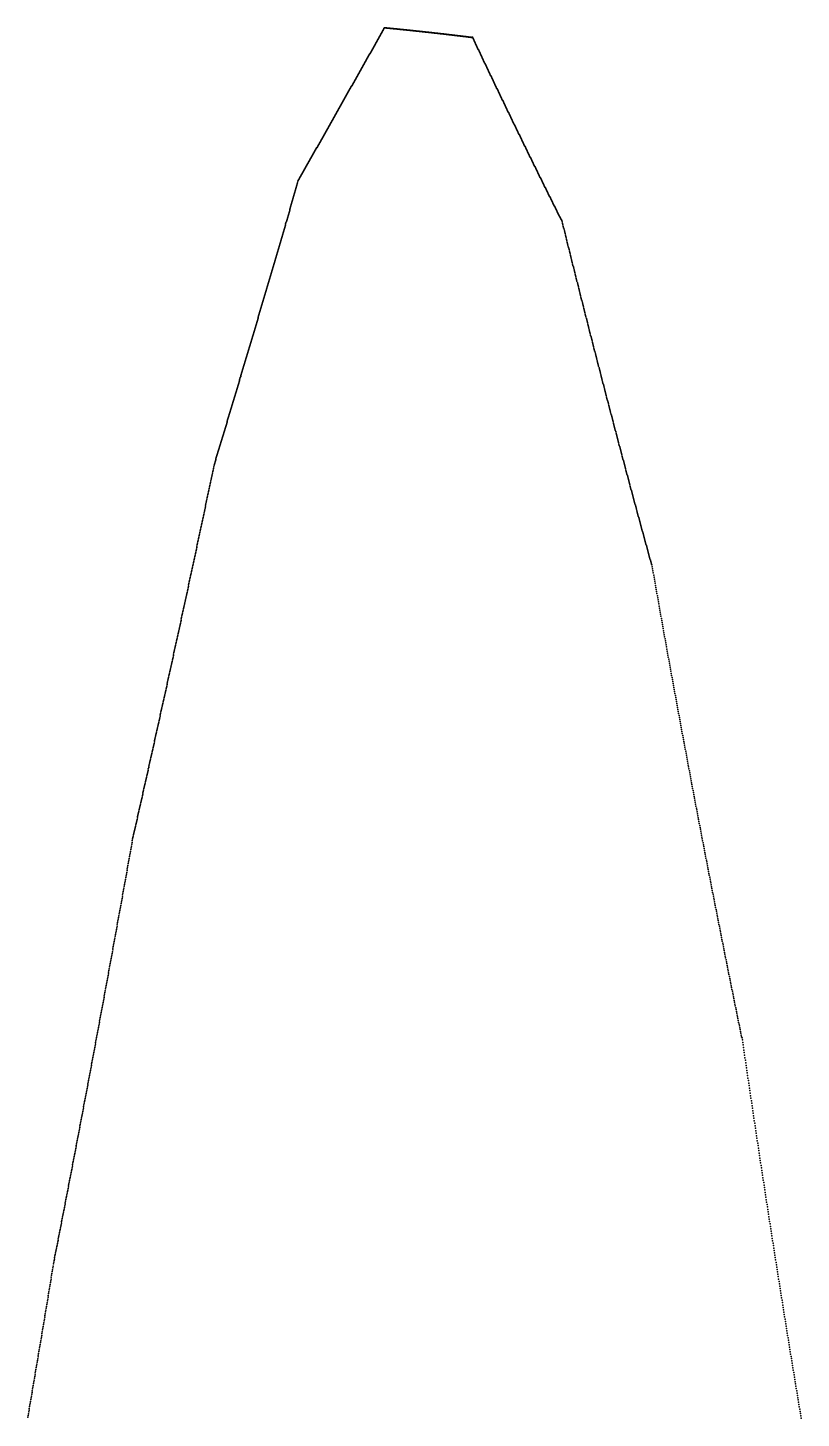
# Model space of a CAD drawing. Header units: metres. Extents: x 0 to 360, y 46 to 216.
# Drawn here: x 317.42 to 340.57, y 174.39 to 216.03 of the extents above; entities that cross this region are included whole.
import ezdxf

# ---------------------------------------------------------------- set-up
doc = ezdxf.new("R2010")
doc.units = ezdxf.units.M

msp = doc.modelspace()

# ---------------------------------------------------------------- linework, layer by layer
for p in [(327.901, 215.671), (327.911, 215.689), (327.922, 215.707), (327.932, 215.725), (327.942, 215.744), (327.952, 215.762), (327.963, 215.78), (327.973, 215.798), (327.983, 215.816), (327.993, 215.834), (328.004, 215.852), (328.014, 215.87), (328.024, 215.888), (328.034, 215.906), (328.044, 215.924), (328.055, 215.942), (328.065, 215.96), (328.075, 215.979), (328.085, 216.004), (328.096, 216.026), (328.106, 216.025), (328.116, 216.024), (328.126, 216.023), (328.137, 216.023), (328.147, 216.022), (328.157, 216.021), (328.167, 216.02), (328.178, 216.019), (328.188, 216.018), (328.198, 216.017), (328.208, 216.016), (328.219, 216.015), (328.229, 216.014), (328.239, 216.013), (328.249, 216.012), (328.26, 216.011), (328.27, 216.01), (328.28, 216.009), (328.29, 216.008), (328.301, 216.007), (328.311, 216.006), (328.321, 216.005), (328.331, 216.004), (328.342, 216.003), (328.352, 216.002), (328.362, 216.001), (328.372, 216), (328.383, 215.999), (328.393, 215.998), (328.403, 215.997), (328.414, 215.996), (328.424, 215.995), (328.434, 215.994), (328.444, 215.993), (328.455, 215.992), (328.465, 215.991), (328.475, 215.99), (328.486, 215.989), (328.496, 215.988), (328.506, 215.987), (328.516, 215.986), (328.527, 215.985), (328.537, 215.983), (328.547, 215.982), (328.558, 215.981), (328.568, 215.98), (328.578, 215.979), (328.588, 215.978), (328.599, 215.977), (328.609, 215.976), (328.619, 215.975), (328.63, 215.974), (328.64, 215.973), (328.65, 215.972), (328.66, 215.971), (328.671, 215.97), (328.681, 215.969), (328.691, 215.968), (328.702, 215.967), (328.712, 215.966), (328.722, 215.965), (328.733, 215.964), (328.743, 215.963), (328.753, 215.962), (328.763, 215.961), (328.774, 215.96), (328.784, 215.958), (328.794, 215.957), (328.805, 215.956), (328.815, 215.955), (328.825, 215.954), (328.836, 215.953), (328.846, 215.952), (328.856, 215.951), (328.867, 215.95), (328.877, 215.949), (328.887, 215.948), (328.898, 215.947), (328.908, 215.946), (328.918, 215.945), (328.929, 215.943), (328.939, 215.942), (328.949, 215.941), (328.96, 215.94), (328.97, 215.939), (328.98, 215.938), (328.991, 215.937), (329.001, 215.936), (329.011, 215.935), (329.022, 215.934), (329.032, 215.933), (329.042, 215.931), (329.053, 215.93), (329.063, 215.929), (329.073, 215.928), (329.084, 215.927), (329.094, 215.926), (329.104, 215.925), (329.115, 215.924), (329.125, 215.923), (329.135, 215.922), (329.146, 215.92), (329.156, 215.919), (329.166, 215.918), (329.177, 215.917), (329.187, 215.916), (329.197, 215.915), (329.208, 215.914), (329.218, 215.913), (329.228, 215.912), (329.239, 215.91), (329.249, 215.909), (329.26, 215.908), (329.27, 215.907), (329.28, 215.906), (329.291, 215.905), (329.301, 215.904), (329.311, 215.903), (329.322, 215.901), (329.332, 215.9), (329.342, 215.899), (329.353, 215.898), (329.363, 215.897), (329.374, 215.896), (329.384, 215.895), (329.394, 215.893), (329.405, 215.892), (329.415, 215.891), (329.425, 215.89), (329.436, 215.889), (329.446, 215.888), (329.457, 215.887), (329.467, 215.885), (329.477, 215.884), (329.488, 215.883), (329.498, 215.882), (329.509, 215.881), (329.519, 215.88), (329.529, 215.879), (329.54, 215.877), (329.55, 215.876), (329.56, 215.875), (329.571, 215.874), (329.581, 215.873), (329.592, 215.872), (329.602, 215.87), (329.612, 215.869), (329.623, 215.868), (329.633, 215.867), (329.644, 215.866), (329.654, 215.864), (329.664, 215.863), (329.675, 215.862), (329.685, 215.861), (329.696, 215.86), (329.706, 215.859), (329.716, 215.857), (329.727, 215.856), (329.737, 215.855), (329.748, 215.854), (329.758, 215.853), (329.768, 215.851), (329.779, 215.85), (329.789, 215.849), (329.8, 215.848), (329.81, 215.847), (329.821, 215.845), (329.831, 215.844), (329.841, 215.843), (329.852, 215.842), (329.862, 215.841), (329.873, 215.839), (329.883, 215.838), (329.893, 215.837), (329.904, 215.836), (329.914, 215.835), (329.925, 215.833), (329.935, 215.832), (329.946, 215.831), (329.956, 215.83), (329.966, 215.829), (329.977, 215.827), (329.987, 215.826), (329.998, 215.825), (330.008, 215.824), (330.019, 215.822), (330.029, 215.821), (330.04, 215.82), (330.05, 215.819), (330.06, 215.818), (330.071, 215.816), (330.081, 215.815), (330.092, 215.814), (330.102, 215.813), (330.113, 215.811), (330.123, 215.81), (330.133, 215.809), (330.144, 215.808), (330.154, 215.806), (330.165, 215.805), (330.175, 215.804), (330.186, 215.803), (330.196, 215.801), (330.207, 215.8), (330.217, 215.799), (330.228, 215.798), (330.238, 215.796), (330.248, 215.795), (330.259, 215.794), (330.269, 215.793), (330.28, 215.791), (330.29, 215.79), (330.301, 215.789), (330.311, 215.788), (330.322, 215.786), (330.332, 215.785), (330.343, 215.784), (330.353, 215.783), (330.364, 215.781), (330.374, 215.78), (330.385, 215.779), (330.395, 215.778), (330.405, 215.776), (330.416, 215.775), (330.426, 215.774), (330.437, 215.772), (330.447, 215.771), (330.458, 215.77), (330.468, 215.769), (330.479, 215.767), (330.489, 215.766), (330.5, 215.765), (330.51, 215.763), (330.521, 215.762), (330.531, 215.761), (330.542, 215.76), (330.552, 215.758), (330.563, 215.757), (330.573, 215.756), (330.584, 215.754), (330.594, 215.753), (330.605, 215.752), (330.615, 215.75), (330.626, 215.749), (330.636, 215.748), (330.647, 215.747), (330.657, 215.745), (330.668, 215.744), (330.678, 215.743), (330.689, 215.741), (330.699, 215.74), (330.71, 215.739), (330.72, 215.744), (330.731, 215.75), (330.741, 215.729), (330.752, 215.707), (330.762, 215.685), (327.667, 215.256), (327.677, 215.274), (327.687, 215.292), (327.697, 215.31), (327.707, 215.328), (327.717, 215.346), (327.728, 215.364), (327.738, 215.382), (327.748, 215.401), (327.758, 215.419), (327.769, 215.437), (327.779, 215.455), (327.789, 215.473), (327.799, 215.491), (327.809, 215.509), (327.82, 215.527), (327.83, 215.545), (327.84, 215.563), (327.85, 215.581), (327.86, 215.599), (327.871, 215.617), (327.881, 215.635), (327.891, 215.653), (330.773, 215.663), (330.783, 215.64), (330.794, 215.618), (330.804, 215.596), (330.815, 215.574), (330.825, 215.551), (330.836, 215.529), (330.846, 215.507), (330.857, 215.485), (330.867, 215.463), (330.878, 215.44), (330.888, 215.418), (330.899, 215.396), (330.909, 215.374), (330.92, 215.352), (330.93, 215.329), (330.941, 215.307), (330.952, 215.285), (330.962, 215.263), (327.432, 214.842), (327.443, 214.86), (327.453, 214.878), (327.463, 214.896), (327.473, 214.914), (327.483, 214.932), (327.493, 214.95), (327.504, 214.968), (327.514, 214.986), (327.524, 215.004), (327.534, 215.022), (327.544, 215.04), (327.554, 215.058), (327.565, 215.076), (327.575, 215.094), (327.585, 215.112), (327.595, 215.13), (327.605, 215.148), (327.616, 215.166), (327.626, 215.184), (327.636, 215.202), (327.646, 215.22), (327.656, 215.238), (330.973, 215.241), (330.983, 215.218), (330.994, 215.196), (331.004, 215.174), (331.015, 215.152), (331.025, 215.13), (331.036, 215.107), (331.046, 215.085), (331.057, 215.063), (331.067, 215.041), (331.078, 215.019), (331.088, 214.997), (331.099, 214.975), (331.11, 214.952), (331.12, 214.93), (331.131, 214.908), (331.141, 214.886), (331.152, 214.864), (331.162, 214.842), (327.199, 214.429), (327.209, 214.447), (327.219, 214.465), (327.229, 214.483), (327.239, 214.501), (327.249, 214.519), (327.26, 214.536), (327.27, 214.554), (327.28, 214.572), (327.29, 214.59), (327.3, 214.608), (327.31, 214.626), (327.321, 214.644), (327.331, 214.662), (327.341, 214.68), (327.351, 214.698), (327.361, 214.716), (327.371, 214.734), (327.381, 214.752), (327.392, 214.77), (327.402, 214.788), (327.412, 214.806), (327.422, 214.824), (331.173, 214.82), (331.183, 214.797), (331.194, 214.775), (331.204, 214.753), (331.215, 214.731), (331.226, 214.709), (331.236, 214.687), (331.247, 214.665), (331.257, 214.643), (331.268, 214.621), (331.278, 214.598), (331.289, 214.576), (331.299, 214.554), (331.31, 214.532), (331.321, 214.51), (331.331, 214.488), (331.342, 214.466), (331.352, 214.444), (331.363, 214.422), (326.966, 214.016), (326.976, 214.034), (326.986, 214.052), (326.996, 214.07), (327.006, 214.088), (327.016, 214.106), (327.026, 214.124), (327.037, 214.142), (327.047, 214.16), (327.057, 214.178), (327.067, 214.195), (327.077, 214.213), (327.087, 214.231), (327.097, 214.249), (327.107, 214.267), (327.118, 214.285), (327.128, 214.303), (327.138, 214.321), (327.148, 214.339), (327.158, 214.357), (327.168, 214.375), (327.178, 214.393), (327.189, 214.411), (331.373, 214.4), (331.384, 214.378), (331.395, 214.356), (331.405, 214.333), (331.416, 214.311), (331.426, 214.289), (331.437, 214.267), (331.447, 214.245), (331.458, 214.223), (331.469, 214.201), (331.479, 214.179), (331.49, 214.157), (331.5, 214.135), (331.511, 214.113), (331.521, 214.091), (331.532, 214.069), (331.543, 214.047), (331.553, 214.025), (326.723, 213.587), (326.733, 213.605), (326.743, 213.622), (326.753, 213.64), (326.764, 213.658), (326.774, 213.676), (326.784, 213.694), (326.794, 213.712), (326.804, 213.73), (326.814, 213.748), (326.824, 213.766), (326.834, 213.783), (326.844, 213.801), (326.854, 213.819), (326.865, 213.837), (326.875, 213.855), (326.885, 213.873), (326.895, 213.891), (326.905, 213.909), (326.915, 213.927), (326.925, 213.945), (326.935, 213.962), (326.945, 213.98), (326.956, 213.998), (331.564, 214.003), (331.574, 213.981), (331.585, 213.959), (331.596, 213.937), (331.606, 213.915), (331.617, 213.893), (331.627, 213.871), (331.638, 213.849), (331.648, 213.827), (331.659, 213.805), (331.67, 213.783), (331.68, 213.761), (331.691, 213.739), (331.701, 213.717), (331.712, 213.695), (331.723, 213.673), (331.733, 213.651), (331.744, 213.629), (331.754, 213.607), (326.491, 213.176), (326.501, 213.194), (326.511, 213.212), (326.522, 213.229), (326.532, 213.247), (326.542, 213.265), (326.552, 213.283), (326.562, 213.301), (326.572, 213.319), (326.582, 213.337), (326.592, 213.354), (326.602, 213.372), (326.612, 213.39), (326.622, 213.408), (326.632, 213.426), (326.642, 213.444), (326.653, 213.462), (326.663, 213.479), (326.673, 213.497), (326.683, 213.515), (326.693, 213.533), (326.703, 213.551), (326.713, 213.569), (331.765, 213.585), (331.776, 213.563), (331.786, 213.541), (331.797, 213.519), (331.807, 213.497), (331.818, 213.476), (331.829, 213.454), (331.839, 213.432), (331.85, 213.41), (331.861, 213.388), (331.871, 213.366), (331.882, 213.344), (331.892, 213.322), (331.903, 213.3), (331.914, 213.278), (331.924, 213.256), (331.935, 213.234), (331.945, 213.212), (331.956, 213.191), (326.26, 212.766), (326.27, 212.784), (326.28, 212.802), (326.29, 212.819), (326.3, 212.837), (326.31, 212.855), (326.32, 212.873), (326.33, 212.891), (326.34, 212.908), (326.351, 212.926), (326.361, 212.944), (326.371, 212.962), (326.381, 212.98), (326.391, 212.998), (326.401, 213.015), (326.411, 213.033), (326.421, 213.051), (326.431, 213.069), (326.441, 213.087), (326.451, 213.105), (326.461, 213.122), (326.471, 213.14), (326.481, 213.158), (331.967, 213.169), (331.977, 213.147), (331.988, 213.125), (331.999, 213.103), (332.009, 213.081), (332.02, 213.059), (332.03, 213.037), (332.041, 213.015), (332.052, 212.994), (332.062, 212.972), (332.073, 212.95), (332.084, 212.928), (332.094, 212.906), (332.105, 212.884), (332.115, 212.862), (332.126, 212.841), (332.137, 212.819), (332.147, 212.797), (332.158, 212.775), (326.019, 212.339), (326.029, 212.357), (326.039, 212.375), (326.049, 212.392), (326.059, 212.41), (326.07, 212.428), (326.08, 212.446), (326.09, 212.464), (326.1, 212.481), (326.11, 212.499), (326.12, 212.517), (326.13, 212.535), (326.14, 212.552), (326.15, 212.57), (326.16, 212.588), (326.17, 212.606), (326.18, 212.624), (326.19, 212.641), (326.2, 212.659), (326.21, 212.677), (326.22, 212.695), (326.23, 212.713), (326.24, 212.73), (326.25, 212.748), (332.169, 212.753), (332.179, 212.731), (332.19, 212.71), (332.201, 212.688), (332.211, 212.666), (332.222, 212.644), (332.233, 212.622), (332.243, 212.6), (332.254, 212.579), (332.264, 212.557), (332.275, 212.535), (332.286, 212.513), (332.296, 212.491), (332.307, 212.47), (332.318, 212.448), (332.328, 212.426), (332.339, 212.404), (332.35, 212.382), (332.36, 212.361), (332.371, 212.339), (325.789, 211.931), (325.799, 211.949), (325.809, 211.966), (325.819, 211.984), (325.829, 212.002), (325.839, 212.02), (325.849, 212.037), (325.859, 212.055), (325.869, 212.073), (325.879, 212.091), (325.889, 212.108), (325.899, 212.126), (325.909, 212.144), (325.919, 212.162), (325.929, 212.179), (325.939, 212.197), (325.949, 212.215), (325.959, 212.233), (325.969, 212.25), (325.979, 212.268), (325.989, 212.286), (325.999, 212.304), (326.009, 212.321), (332.382, 212.317), (332.392, 212.295), (332.403, 212.274), (332.414, 212.252), (332.424, 212.23), (332.435, 212.208), (332.446, 212.186), (332.456, 212.165), (332.467, 212.143), (332.478, 212.121), (332.488, 212.1), (332.499, 212.078), (332.51, 212.056), (332.52, 212.034), (332.531, 212.013), (332.542, 211.991), (332.552, 211.969), (332.563, 211.947), (332.574, 211.926), (325.55, 211.506), (325.56, 211.524), (325.57, 211.541), (325.58, 211.559), (325.59, 211.577), (325.6, 211.594), (325.61, 211.612), (325.62, 211.63), (325.63, 211.647), (325.64, 211.665), (325.65, 211.683), (325.66, 211.701), (325.67, 211.718), (325.68, 211.736), (325.69, 211.754), (325.7, 211.771), (325.71, 211.789), (325.719, 211.807), (325.729, 211.825), (325.739, 211.842), (325.749, 211.86), (325.759, 211.878), (325.769, 211.895), (325.779, 211.913), (332.584, 211.904), (332.595, 211.882), (332.606, 211.86), (332.616, 211.839), (332.627, 211.817), (332.638, 211.795), (332.648, 211.774), (332.659, 211.752), (332.67, 211.73), (332.681, 211.709), (332.691, 211.687), (332.702, 211.665), (332.713, 211.644), (332.723, 211.622), (332.734, 211.6), (332.745, 211.578), (332.755, 211.557), (332.766, 211.535), (332.777, 211.514), (325.421, 211.109), (325.431, 211.143), (325.44, 211.178), (325.45, 211.212), (325.46, 211.246), (325.47, 211.28), (325.48, 211.315), (325.49, 211.349), (325.5, 211.385), (325.51, 211.431), (325.52, 211.453), (325.53, 211.47), (325.54, 211.488), (332.787, 211.492), (332.798, 211.47), (332.809, 211.449), (332.82, 211.427), (332.83, 211.405), (332.841, 211.384), (332.852, 211.362), (332.862, 211.34), (332.873, 211.319), (332.884, 211.297), (332.894, 211.275), (332.905, 211.254), (332.916, 211.232), (332.927, 211.211), (332.937, 211.189), (332.948, 211.167), (332.959, 211.146), (332.969, 211.124), (332.98, 211.102), (325.301, 210.699), (325.311, 210.733), (325.321, 210.767), (325.331, 210.801), (325.341, 210.835), (325.351, 210.869), (325.361, 210.904), (325.371, 210.938), (325.381, 210.972), (325.391, 211.006), (325.401, 211.04), (325.411, 211.075), (332.991, 211.081), (333.002, 211.059), (333.012, 211.038), (333.023, 211.016), (333.034, 210.995), (333.044, 210.973), (333.055, 210.951), (333.066, 210.93), (333.077, 210.908), (333.087, 210.887), (333.098, 210.865), (333.109, 210.843), (333.119, 210.822), (333.13, 210.8), (333.141, 210.779), (333.152, 210.757), (333.162, 210.736), (333.173, 210.714), (333.184, 210.693), (325.182, 210.289), (325.192, 210.324), (325.202, 210.358), (325.212, 210.392), (325.222, 210.426), (325.232, 210.46), (325.242, 210.494), (325.252, 210.528), (325.262, 210.562), (325.271, 210.596), (325.281, 210.63), (325.291, 210.664), (333.195, 210.671), (333.205, 210.649), (333.216, 210.628), (333.227, 210.606), (333.238, 210.585), (333.248, 210.563), (333.259, 210.542), (333.27, 210.52), (333.28, 210.499), (333.291, 210.477), (333.302, 210.456), (333.313, 210.434), (333.323, 210.413), (333.334, 210.391), (333.345, 210.37), (333.356, 210.348), (333.366, 210.327), (333.377, 210.305), (333.388, 210.284), (333.399, 210.275), (325.053, 209.848), (325.063, 209.882), (325.073, 209.916), (325.083, 209.95), (325.093, 209.984), (325.103, 210.018), (325.113, 210.051), (325.123, 210.085), (325.133, 210.119), (325.142, 210.153), (325.152, 210.187), (325.162, 210.221), (325.172, 210.255), (333.409, 210.254), (333.42, 210.211), (333.431, 210.167), (333.442, 210.123), (333.452, 210.08), (333.463, 210.036), (333.474, 209.993), (333.485, 209.949), (333.495, 209.906), (333.506, 209.862), (324.934, 209.442), (324.944, 209.475), (324.954, 209.509), (324.964, 209.543), (324.974, 209.577), (324.984, 209.611), (324.994, 209.645), (325.004, 209.678), (325.014, 209.712), (325.024, 209.746), (325.033, 209.78), (325.043, 209.814), (333.517, 209.819), (333.528, 209.775), (333.538, 209.732), (333.549, 209.689), (333.56, 209.645), (333.571, 209.602), (333.582, 209.558), (333.592, 209.515), (333.603, 209.472), (333.614, 209.428), (324.816, 209.037), (324.826, 209.07), (324.836, 209.104), (324.846, 209.138), (324.855, 209.172), (324.865, 209.205), (324.875, 209.239), (324.885, 209.273), (324.895, 209.307), (324.905, 209.34), (324.915, 209.374), (324.925, 209.408), (333.625, 209.385), (333.635, 209.342), (333.646, 209.299), (333.657, 209.255), (333.668, 209.212), (333.678, 209.169), (333.689, 209.126), (333.7, 209.082), (333.711, 209.039), (324.688, 208.6), (324.697, 208.633), (324.707, 208.667), (324.717, 208.7), (324.727, 208.734), (324.737, 208.768), (324.747, 208.801), (324.757, 208.835), (324.766, 208.869), (324.776, 208.902), (324.786, 208.936), (324.796, 208.969), (324.806, 209.003), (333.722, 208.996), (333.732, 208.953), (333.743, 208.91), (333.754, 208.867), (333.765, 208.824), (333.775, 208.781), (333.786, 208.738), (333.797, 208.695), (333.808, 208.652), (333.819, 208.608), (324.569, 208.198), (324.579, 208.231), (324.589, 208.265), (324.599, 208.298), (324.609, 208.332), (324.619, 208.365), (324.628, 208.399), (324.638, 208.432), (324.648, 208.466), (324.658, 208.499), (324.668, 208.533), (324.678, 208.566), (333.829, 208.566), (333.84, 208.523), (333.851, 208.48), (333.862, 208.437), (333.873, 208.394), (333.883, 208.351), (333.894, 208.308), (333.905, 208.265), (333.916, 208.222), (333.926, 208.179), (324.441, 207.764), (324.451, 207.797), (324.461, 207.83), (324.471, 207.864), (324.481, 207.897), (324.49, 207.93), (324.5, 207.964), (324.51, 207.997), (324.52, 208.031), (324.53, 208.064), (324.54, 208.097), (324.55, 208.131), (324.559, 208.164), (333.937, 208.137), (333.948, 208.094), (333.959, 208.051), (333.97, 208.008), (333.98, 207.965), (333.991, 207.923), (334.002, 207.88), (334.013, 207.837), (334.024, 207.794), (324.323, 207.364), (324.333, 207.398), (324.343, 207.431), (324.353, 207.464), (324.363, 207.497), (324.372, 207.531), (324.382, 207.564), (324.392, 207.597), (324.402, 207.63), (324.412, 207.664), (324.422, 207.697), (324.431, 207.73), (334.034, 207.752), (334.045, 207.709), (334.056, 207.666), (334.067, 207.624), (334.078, 207.581), (334.089, 207.539), (334.099, 207.496), (334.11, 207.453), (334.121, 207.411), (334.132, 207.368), (324.196, 206.933), (324.206, 206.966), (324.215, 206.999), (324.225, 207.033), (324.235, 207.066), (324.245, 207.099), (324.255, 207.132), (324.264, 207.165), (324.274, 207.198), (324.284, 207.231), (324.294, 207.265), (324.304, 207.298), (324.314, 207.331), (334.143, 207.326), (334.153, 207.283), (334.164, 207.241), (334.175, 207.198), (334.186, 207.156), (334.197, 207.113), (334.207, 207.071), (334.218, 207.029), (334.229, 206.986), (334.24, 206.944), (324.078, 206.537), (324.088, 206.57), (324.098, 206.603), (324.108, 206.636), (324.117, 206.669), (324.127, 206.702), (324.137, 206.735), (324.147, 206.768), (324.157, 206.801), (324.166, 206.834), (324.176, 206.867), (324.186, 206.9), (334.251, 206.901), (334.262, 206.859), (334.272, 206.817), (334.283, 206.774), (334.294, 206.732), (334.305, 206.69), (334.316, 206.648), (334.326, 206.605), (334.337, 206.563), (334.348, 206.521), (323.951, 206.109), (323.961, 206.141), (323.971, 206.174), (323.98, 206.207), (323.99, 206.24), (324, 206.273), (324.01, 206.306), (324.019, 206.339), (324.029, 206.372), (324.039, 206.405), (324.049, 206.438), (324.059, 206.471), (324.068, 206.504), (334.359, 206.479), (334.37, 206.436), (334.381, 206.394), (334.391, 206.352), (334.402, 206.31), (334.413, 206.268), (334.424, 206.226), (334.435, 206.184), (334.446, 206.142), (334.456, 206.099), (323.824, 205.682), (323.834, 205.715), (323.843, 205.748), (323.853, 205.78), (323.863, 205.813), (323.873, 205.846), (323.883, 205.879), (323.892, 205.912), (323.902, 205.944), (323.912, 205.977), (323.922, 206.01), (323.931, 206.043), (323.941, 206.076), (334.467, 206.057), (334.478, 206.015), (334.489, 205.973), (334.5, 205.931), (334.511, 205.889), (334.522, 205.847), (334.532, 205.805), (334.543, 205.764), (334.554, 205.722), (334.565, 205.68), (323.707, 205.29), (323.717, 205.322), (323.726, 205.355), (323.736, 205.388), (323.746, 205.42), (323.756, 205.453), (323.765, 205.486), (323.775, 205.518), (323.785, 205.551), (323.795, 205.584), (323.804, 205.617), (323.814, 205.649), (334.576, 205.638), (334.587, 205.596), (334.597, 205.554), (334.608, 205.512), (334.619, 205.47), (334.63, 205.429), (334.641, 205.387), (334.652, 205.345), (334.663, 205.303), (334.673, 205.261), (323.58, 204.866), (323.59, 204.898), (323.6, 204.931), (323.609, 204.964), (323.619, 204.996), (323.629, 205.029), (323.639, 205.061), (323.648, 205.094), (323.658, 205.126), (323.668, 205.159), (323.678, 205.192), (323.687, 205.224), (323.697, 205.257), (334.684, 205.22), (334.695, 205.178), (334.706, 205.136), (334.717, 205.095), (334.728, 205.053), (334.739, 205.011), (334.749, 204.97), (334.76, 204.928), (334.771, 204.886), (334.782, 204.845), (323.454, 204.444), (323.463, 204.476), (323.473, 204.509), (323.483, 204.541), (323.493, 204.574), (323.502, 204.606), (323.512, 204.638), (323.522, 204.671), (323.532, 204.703), (323.541, 204.736), (323.551, 204.768), (323.561, 204.801), (323.57, 204.833), (334.793, 204.803), (334.804, 204.762), (334.815, 204.72), (334.826, 204.679), (334.836, 204.637), (334.847, 204.595), (334.858, 204.554), (334.869, 204.513), (334.88, 204.471), (334.891, 204.43), (323.327, 204.023), (323.337, 204.055), (323.347, 204.088), (323.357, 204.12), (323.366, 204.152), (323.376, 204.185), (323.386, 204.217), (323.395, 204.249), (323.405, 204.282), (323.415, 204.314), (323.425, 204.347), (323.434, 204.379), (323.444, 204.411), (334.902, 204.388), (334.912, 204.347), (334.923, 204.305), (334.934, 204.264), (334.945, 204.223), (334.956, 204.181), (334.967, 204.14), (334.978, 204.099), (334.989, 204.057), (335, 204.016), (323.201, 203.604), (323.211, 203.636), (323.221, 203.668), (323.23, 203.701), (323.24, 203.733), (323.25, 203.765), (323.26, 203.797), (323.269, 203.83), (323.279, 203.862), (323.289, 203.894), (323.298, 203.926), (323.308, 203.959), (323.318, 203.991), (335.01, 203.975), (335.021, 203.933), (335.032, 203.892), (335.043, 203.851), (335.054, 203.81), (335.065, 203.769), (335.076, 203.727), (335.087, 203.686), (335.098, 203.645), (335.108, 203.604), (323.076, 203.186), (323.085, 203.218), (323.095, 203.251), (323.105, 203.283), (323.114, 203.315), (323.124, 203.347), (323.134, 203.379), (323.143, 203.411), (323.153, 203.443), (323.163, 203.475), (323.172, 203.508), (323.182, 203.54), (323.192, 203.572), (335.119, 203.563), (335.13, 203.522), (335.141, 203.481), (335.152, 203.44), (335.163, 203.398), (335.174, 203.357), (335.185, 203.316), (335.196, 203.275), (335.206, 203.234), (335.217, 203.193), (322.969, 202.781), (322.979, 202.827), (322.988, 202.879), (322.998, 202.93), (323.008, 202.962), (323.017, 202.994), (323.027, 203.026), (323.037, 203.058), (323.047, 203.09), (323.056, 203.122), (323.066, 203.154), (335.228, 203.152), (335.239, 203.111), (335.25, 203.07), (335.261, 203.03), (335.272, 202.989), (335.283, 202.948), (335.294, 202.907), (335.305, 202.866), (335.315, 202.825), (335.326, 202.784), (322.882, 202.368), (322.892, 202.414), (322.902, 202.46), (322.911, 202.506), (322.921, 202.551), (322.931, 202.597), (322.94, 202.643), (322.95, 202.689), (322.96, 202.735), (335.337, 202.743), (335.348, 202.703), (335.359, 202.662), (335.37, 202.621), (335.381, 202.58), (335.392, 202.54), (335.403, 202.499), (335.414, 202.458), (335.425, 202.417), (335.436, 202.377), (322.795, 201.957), (322.805, 202.003), (322.815, 202.048), (322.824, 202.094), (322.834, 202.14), (322.844, 202.185), (322.853, 202.231), (322.863, 202.277), (322.873, 202.322), (335.446, 202.336), (335.457, 202.295), (335.468, 202.255), (335.479, 202.214), (335.49, 202.174), (335.501, 202.133), (335.512, 202.092), (335.523, 202.052), (335.534, 202.011), (335.545, 201.971), (335.556, 201.93), (322.709, 201.547), (322.718, 201.593), (322.728, 201.638), (322.738, 201.684), (322.747, 201.729), (322.757, 201.775), (322.766, 201.82), (322.776, 201.866), (322.786, 201.911), (335.567, 201.89), (335.578, 201.849), (335.588, 201.809), (335.599, 201.768), (335.61, 201.728), (335.621, 201.687), (335.632, 201.647), (335.643, 201.607), (335.654, 201.566), (335.665, 201.526), (322.622, 201.139), (322.632, 201.184), (322.641, 201.23), (322.651, 201.275), (322.661, 201.32), (322.67, 201.366), (322.68, 201.411), (322.689, 201.456), (322.699, 201.502), (335.676, 201.485), (335.687, 201.445), (335.698, 201.405), (335.709, 201.364), (335.72, 201.324), (335.731, 201.284), (335.742, 201.244), (335.752, 201.203), (335.763, 201.163), (335.774, 201.123), (322.526, 200.688), (322.536, 200.733), (322.545, 200.778), (322.555, 200.823), (322.564, 200.868), (322.574, 200.913), (322.584, 200.958), (322.593, 201.003), (322.603, 201.049), (322.612, 201.094), (335.785, 201.083), (335.796, 201.042), (335.807, 201.002), (335.818, 200.962), (335.829, 200.922), (335.84, 200.882), (335.851, 200.842), (335.862, 200.802), (335.873, 200.761), (335.884, 200.721), (335.895, 200.681), (322.439, 200.283), (322.449, 200.327), (322.459, 200.372), (322.468, 200.417), (322.478, 200.462), (322.487, 200.507), (322.497, 200.552), (322.507, 200.597), (322.516, 200.642), (335.906, 200.641), (335.917, 200.601), (335.928, 200.561), (335.939, 200.521), (335.95, 200.481), (335.96, 200.441), (335.971, 200.401), (335.982, 200.361), (335.993, 200.321), (336.004, 200.281), (322.353, 199.879), (322.363, 199.924), (322.372, 199.969), (322.382, 200.013), (322.391, 200.058), (322.401, 200.103), (322.411, 200.148), (322.42, 200.193), (322.43, 200.238), (336.015, 200.242), (336.026, 200.202), (336.037, 200.162), (336.048, 200.122), (336.059, 200.082), (336.07, 200.042), (336.081, 200.002), (336.092, 199.966), (336.103, 199.945), (336.114, 199.889), (322.257, 199.433), (322.267, 199.477), (322.276, 199.522), (322.286, 199.566), (322.296, 199.611), (322.305, 199.656), (322.315, 199.7), (322.324, 199.745), (322.334, 199.79), (322.344, 199.834), (336.125, 199.827), (336.136, 199.765), (336.147, 199.702), (336.158, 199.64), (336.169, 199.578), (336.18, 199.516), (336.191, 199.454), (322.171, 199.032), (322.181, 199.077), (322.19, 199.121), (322.2, 199.166), (322.209, 199.21), (322.219, 199.255), (322.229, 199.299), (322.238, 199.344), (322.248, 199.388), (336.202, 199.392), (336.213, 199.329), (336.224, 199.267), (336.235, 199.205), (336.246, 199.143), (336.257, 199.082), (336.268, 199.02), (322.085, 198.634), (322.095, 198.678), (322.104, 198.722), (322.114, 198.766), (322.123, 198.811), (322.133, 198.855), (322.142, 198.899), (322.152, 198.944), (322.162, 198.988), (336.279, 198.958), (336.29, 198.896), (336.301, 198.834), (336.312, 198.773), (336.323, 198.711), (336.334, 198.649), (321.99, 198.192), (321.999, 198.236), (322.009, 198.28), (322.018, 198.324), (322.028, 198.369), (322.037, 198.413), (322.047, 198.457), (322.056, 198.501), (322.066, 198.545), (322.075, 198.589), (336.345, 198.588), (336.355, 198.526), (336.366, 198.464), (336.377, 198.403), (336.388, 198.341), (336.399, 198.28), (336.41, 198.219), (321.904, 197.796), (321.913, 197.84), (321.923, 197.884), (321.932, 197.928), (321.942, 197.972), (321.951, 198.016), (321.961, 198.06), (321.97, 198.104), (321.98, 198.148), (336.421, 198.157), (336.432, 198.096), (336.443, 198.035), (336.454, 197.973), (336.465, 197.912), (336.476, 197.851), (336.487, 197.79), (321.808, 197.358), (321.818, 197.402), (321.827, 197.446), (321.837, 197.49), (321.846, 197.533), (321.856, 197.577), (321.866, 197.621), (321.875, 197.665), (321.885, 197.709), (321.894, 197.753), (336.498, 197.729), (336.509, 197.668), (336.52, 197.607), (336.531, 197.546), (336.542, 197.485), (336.553, 197.424), (336.564, 197.363), (321.723, 196.966), (321.732, 197.009), (321.742, 197.053), (321.751, 197.097), (321.761, 197.14), (321.77, 197.184), (321.78, 197.227), (321.789, 197.271), (321.799, 197.315), (336.575, 197.302), (336.586, 197.241), (336.597, 197.18), (336.608, 197.119), (336.619, 197.059), (336.63, 196.998), (336.641, 196.937), (321.628, 196.531), (321.637, 196.575), (321.647, 196.618), (321.656, 196.661), (321.666, 196.705), (321.675, 196.748), (321.685, 196.792), (321.694, 196.835), (321.704, 196.879), (321.713, 196.922), (336.652, 196.877), (336.663, 196.816), (336.674, 196.756), (336.685, 196.695), (336.696, 196.635), (336.707, 196.574), (321.542, 196.142), (321.552, 196.185), (321.561, 196.228), (321.571, 196.271), (321.58, 196.315), (321.59, 196.358), (321.599, 196.401), (321.609, 196.445), (321.618, 196.488), (336.719, 196.514), (336.73, 196.454), (336.741, 196.393), (336.752, 196.333), (336.763, 196.273), (336.774, 196.212), (336.785, 196.152), (321.447, 195.71), (321.457, 195.753), (321.466, 195.796), (321.476, 195.84), (321.485, 195.883), (321.495, 195.926), (321.504, 195.969), (321.514, 196.012), (321.523, 196.055), (321.533, 196.098), (336.796, 196.092), (336.807, 196.032), (336.818, 195.972), (336.829, 195.912), (336.84, 195.852), (336.851, 195.792), (336.862, 195.732), (321.353, 195.281), (321.362, 195.324), (321.372, 195.367), (321.381, 195.41), (321.39, 195.452), (321.4, 195.495), (321.409, 195.538), (321.419, 195.581), (321.428, 195.624), (321.438, 195.667), (336.873, 195.672), (336.884, 195.612), (336.895, 195.552), (336.906, 195.492), (336.917, 195.433), (336.928, 195.373), (336.939, 195.313), (321.258, 194.853), (321.267, 194.896), (321.277, 194.938), (321.286, 194.981), (321.296, 195.024), (321.305, 195.067), (321.315, 195.11), (321.324, 195.152), (321.334, 195.195), (321.343, 195.238), (336.95, 195.254), (336.961, 195.194), (336.972, 195.134), (336.983, 195.075), (336.994, 195.015), (337.005, 194.956), (337.016, 194.896), (321.173, 194.47), (321.182, 194.512), (321.192, 194.555), (321.201, 194.597), (321.211, 194.64), (321.22, 194.682), (321.23, 194.725), (321.239, 194.768), (321.248, 194.81), (337.027, 194.837), (337.038, 194.778), (337.049, 194.718), (337.06, 194.659), (337.071, 194.6), (337.082, 194.54), (337.093, 194.481), (321.078, 194.045), (321.088, 194.087), (321.097, 194.13), (321.107, 194.172), (321.116, 194.215), (321.126, 194.257), (321.135, 194.3), (321.145, 194.342), (321.154, 194.385), (321.163, 194.427), (337.104, 194.422), (337.116, 194.363), (337.127, 194.304), (337.138, 194.245), (337.149, 194.186), (337.16, 194.127), (337.171, 194.068), (320.984, 193.622), (320.994, 193.664), (321.003, 193.707), (321.012, 193.749), (321.022, 193.791), (321.031, 193.833), (321.041, 193.876), (321.05, 193.918), (321.06, 193.96), (321.069, 194.003), (337.182, 194.009), (337.193, 193.95), (337.204, 193.891), (337.215, 193.832), (337.226, 193.773), (337.237, 193.715), (337.248, 193.656), (320.89, 193.201), (320.899, 193.243), (320.909, 193.285), (320.918, 193.327), (320.928, 193.369), (320.937, 193.411), (320.947, 193.454), (320.956, 193.496), (320.965, 193.538), (320.975, 193.58), (337.259, 193.597), (337.27, 193.538), (337.281, 193.48), (337.292, 193.421), (337.303, 193.363), (337.314, 193.304), (337.325, 193.246), (337.337, 193.187), (320.796, 192.782), (320.805, 192.824), (320.815, 192.865), (320.824, 192.907), (320.834, 192.949), (320.843, 192.991), (320.852, 193.033), (320.862, 193.075), (320.871, 193.117), (320.881, 193.159), (337.348, 193.129), (337.359, 193.07), (337.37, 193.012), (337.381, 192.954), (337.392, 192.895), (337.403, 192.837), (337.414, 192.779), (320.702, 192.364), (320.711, 192.406), (320.721, 192.447), (320.73, 192.489), (320.74, 192.531), (320.749, 192.573), (320.758, 192.614), (320.768, 192.656), (320.777, 192.698), (320.787, 192.74), (337.425, 192.721), (337.436, 192.663), (337.447, 192.604), (337.458, 192.546), (337.469, 192.488), (337.48, 192.43), (337.491, 192.372), (320.608, 191.948), (320.618, 191.989), (320.627, 192.031), (320.636, 192.073), (320.646, 192.114), (320.655, 192.156), (320.664, 192.197), (320.674, 192.239), (320.683, 192.281), (320.693, 192.322), (337.502, 192.314), (337.514, 192.256), (337.525, 192.198), (337.536, 192.141), (337.547, 192.083), (337.558, 192.025), (337.569, 191.967), (320.524, 191.523), (320.533, 191.576), (320.543, 191.629), (320.552, 191.693), (320.561, 191.74), (320.571, 191.782), (320.58, 191.823), (320.589, 191.865), (320.599, 191.906), (337.58, 191.909), (337.591, 191.852), (337.602, 191.794), (337.613, 191.736), (337.624, 191.679), (337.635, 191.621), (337.646, 191.564), (320.458, 191.155), (320.468, 191.208), (320.477, 191.26), (320.486, 191.313), (320.496, 191.365), (320.505, 191.418), (320.514, 191.47), (337.657, 191.506), (337.669, 191.449), (337.68, 191.391), (337.691, 191.334), (337.702, 191.277), (337.713, 191.219), (337.724, 191.162), (337.735, 191.105), (320.383, 190.736), (320.393, 190.788), (320.402, 190.841), (320.412, 190.893), (320.421, 190.945), (320.43, 190.998), (320.44, 191.05), (320.449, 191.103), (337.746, 191.048), (337.757, 190.99), (337.768, 190.933), (337.779, 190.876), (337.791, 190.819), (337.802, 190.762), (337.813, 190.705), (320.309, 190.319), (320.318, 190.371), (320.327, 190.423), (320.337, 190.475), (320.346, 190.527), (320.355, 190.58), (320.365, 190.632), (320.374, 190.684), (337.824, 190.648), (337.835, 190.591), (337.846, 190.534), (337.857, 190.477), (337.868, 190.42), (337.879, 190.363), (337.89, 190.307), (320.234, 189.904), (320.243, 189.955), (320.253, 190.007), (320.262, 190.059), (320.271, 190.111), (320.281, 190.163), (320.29, 190.215), (320.299, 190.267), (337.901, 190.25), (337.913, 190.193), (337.924, 190.136), (337.935, 190.08), (337.946, 190.023), (337.957, 189.966), (337.968, 189.91), (320.159, 189.49), (320.169, 189.541), (320.178, 189.593), (320.187, 189.645), (320.197, 189.696), (320.206, 189.748), (320.215, 189.8), (320.225, 189.852), (337.979, 189.853), (337.99, 189.797), (338.001, 189.74), (338.012, 189.684), (338.024, 189.627), (338.035, 189.571), (338.046, 189.515), (338.057, 189.458), (320.076, 189.026), (320.085, 189.078), (320.094, 189.129), (320.103, 189.181), (320.113, 189.232), (320.122, 189.283), (320.131, 189.335), (320.141, 189.387), (320.15, 189.438), (338.068, 189.402), (338.079, 189.346), (338.09, 189.29), (338.101, 189.233), (338.112, 189.177), (338.124, 189.121), (338.135, 189.065), (320.001, 188.616), (320.01, 188.667), (320.02, 188.718), (320.029, 188.77), (320.038, 188.821), (320.048, 188.872), (320.057, 188.924), (320.066, 188.975), (338.146, 189.009), (338.157, 188.953), (338.168, 188.897), (338.179, 188.841), (338.19, 188.785), (338.201, 188.729), (338.212, 188.673), (338.224, 188.617), (319.927, 188.208), (319.936, 188.258), (319.945, 188.309), (319.955, 188.361), (319.964, 188.412), (319.973, 188.463), (319.983, 188.514), (319.992, 188.565), (338.235, 188.561), (338.246, 188.506), (338.257, 188.45), (338.268, 188.394), (338.279, 188.339), (338.29, 188.283), (338.301, 188.227), (319.852, 187.801), (319.862, 187.851), (319.871, 187.902), (319.88, 187.953), (319.89, 188.004), (319.899, 188.055), (319.908, 188.106), (319.917, 188.157), (338.313, 188.172), (338.324, 188.116), (338.335, 188.061), (338.346, 188.005), (338.357, 187.95), (338.368, 187.894), (338.379, 187.839), (338.39, 187.783), (319.778, 187.395), (319.787, 187.446), (319.797, 187.497), (319.806, 187.547), (319.815, 187.598), (319.825, 187.648), (319.834, 187.699), (319.843, 187.75), (338.402, 187.728), (338.413, 187.673), (338.424, 187.617), (338.435, 187.562), (338.446, 187.507), (338.457, 187.452), (338.468, 187.397), (319.695, 186.941), (319.704, 186.992), (319.713, 187.042), (319.723, 187.093), (319.732, 187.143), (319.741, 187.193), (319.75, 187.244), (319.76, 187.294), (319.769, 187.345), (338.479, 187.342), (338.491, 187.286), (338.502, 187.231), (338.513, 187.176), (338.524, 187.121), (338.535, 187.066), (338.546, 187.011), (338.557, 186.956), (319.621, 186.54), (319.63, 186.59), (319.639, 186.64), (319.648, 186.69), (319.658, 186.74), (319.667, 186.791), (319.676, 186.841), (319.685, 186.891), (338.569, 186.902), (338.58, 186.847), (338.591, 186.792), (338.602, 186.737), (338.613, 186.682), (338.624, 186.628), (338.635, 186.573), (319.547, 186.14), (319.556, 186.189), (319.565, 186.239), (319.574, 186.289), (319.584, 186.339), (319.593, 186.389), (319.602, 186.44), (319.611, 186.49), (338.647, 186.518), (338.658, 186.464), (338.669, 186.409), (338.68, 186.355), (338.691, 186.3), (338.702, 186.245), (338.713, 186.191), (338.725, 186.137), (319.473, 185.741), (319.482, 185.791), (319.491, 185.841), (319.5, 185.89), (319.51, 185.94), (319.519, 185.99), (319.528, 186.04), (319.537, 186.09), (338.736, 186.082), (338.747, 186.028), (338.758, 185.973), (338.769, 185.919), (338.78, 185.865), (338.792, 185.811), (338.803, 185.777), (338.814, 185.72), (319.39, 185.295), (319.399, 185.344), (319.408, 185.394), (319.417, 185.443), (319.427, 185.493), (319.436, 185.542), (319.445, 185.592), (319.454, 185.642), (319.464, 185.691), (338.825, 185.644), (338.836, 185.567), (338.847, 185.491), (338.858, 185.414), (338.87, 185.338), (319.316, 184.899), (319.325, 184.949), (319.334, 184.998), (319.344, 185.047), (319.353, 185.097), (319.362, 185.146), (319.371, 185.196), (319.38, 185.245), (338.881, 185.261), (338.892, 185.185), (338.903, 185.109), (338.914, 185.033), (338.925, 184.956), (338.937, 184.88), (319.233, 184.457), (319.242, 184.506), (319.251, 184.555), (319.261, 184.604), (319.27, 184.653), (319.279, 184.702), (319.288, 184.752), (319.297, 184.801), (319.307, 184.85), (338.948, 184.804), (338.959, 184.728), (338.97, 184.653), (338.981, 184.577), (338.992, 184.501), (319.159, 184.065), (319.169, 184.114), (319.178, 184.163), (319.187, 184.212), (319.196, 184.261), (319.205, 184.31), (319.215, 184.359), (319.224, 184.408), (339.004, 184.425), (339.015, 184.35), (339.026, 184.274), (339.037, 184.199), (339.048, 184.123), (339.059, 184.048), (319.077, 183.626), (319.086, 183.675), (319.095, 183.723), (319.104, 183.772), (319.113, 183.821), (319.123, 183.87), (319.132, 183.918), (319.141, 183.967), (319.15, 184.016), (339.071, 183.972), (339.082, 183.897), (339.093, 183.822), (339.104, 183.747), (339.115, 183.672), (319.003, 183.238), (319.012, 183.286), (319.022, 183.335), (319.031, 183.383), (319.04, 183.432), (319.049, 183.48), (319.058, 183.529), (319.067, 183.577), (339.126, 183.597), (339.138, 183.522), (339.149, 183.447), (339.16, 183.372), (339.171, 183.297), (339.182, 183.222), (318.921, 182.802), (318.93, 182.851), (318.939, 182.899), (318.948, 182.947), (318.957, 182.995), (318.966, 183.044), (318.976, 183.092), (318.985, 183.141), (318.994, 183.189), (339.194, 183.148), (339.205, 183.073), (339.216, 182.998), (339.227, 182.924), (339.238, 182.85), (318.838, 182.369), (318.847, 182.417), (318.856, 182.465), (318.866, 182.513), (318.875, 182.561), (318.884, 182.609), (318.893, 182.658), (318.902, 182.706), (318.911, 182.754), (339.249, 182.775), (339.261, 182.701), (339.272, 182.627), (339.283, 182.552), (339.294, 182.478), (339.305, 182.404), (318.765, 181.985), (318.774, 182.033), (318.783, 182.081), (318.792, 182.129), (318.802, 182.177), (318.811, 182.225), (318.82, 182.273), (318.829, 182.321), (339.317, 182.33), (339.328, 182.256), (339.339, 182.182), (339.35, 182.108), (339.361, 182.034), (339.373, 181.961), (318.683, 181.556), (318.692, 181.603), (318.701, 181.651), (318.71, 181.699), (318.719, 181.747), (318.728, 181.794), (318.737, 181.842), (318.747, 181.89), (318.756, 181.938), (339.384, 181.887), (339.395, 181.813), (339.406, 181.74), (339.417, 181.666), (339.428, 181.593), (318.6, 181.128), (318.61, 181.175), (318.619, 181.223), (318.628, 181.27), (318.637, 181.318), (318.646, 181.365), (318.655, 181.413), (318.664, 181.461), (318.673, 181.508), (339.44, 181.519), (339.451, 181.446), (339.462, 181.373), (339.473, 181.3), (339.484, 181.226), (339.496, 181.153), (318.518, 180.702), (318.527, 180.749), (318.537, 180.797), (318.546, 180.844), (318.555, 180.891), (318.564, 180.939), (318.573, 180.986), (318.582, 181.033), (318.591, 181.081), (339.507, 181.08), (339.518, 181.007), (339.529, 180.934), (339.54, 180.861), (339.552, 180.789), (339.563, 180.716), (318.445, 180.325), (318.455, 180.372), (318.464, 180.419), (318.473, 180.466), (318.482, 180.513), (318.491, 180.561), (318.5, 180.608), (318.509, 180.655), (339.574, 180.643), (339.585, 180.57), (339.596, 180.498), (339.608, 180.425), (339.619, 180.353), (339.63, 180.28), (318.363, 179.903), (318.373, 179.95), (318.382, 179.997), (318.391, 180.043), (318.4, 180.09), (318.409, 180.137), (318.418, 180.184), (318.427, 180.231), (318.436, 180.278), (339.641, 180.208), (339.653, 180.136), (339.664, 180.063), (339.675, 179.991), (339.686, 179.919), (318.282, 179.482), (318.291, 179.529), (318.3, 179.576), (318.309, 179.622), (318.318, 179.669), (318.327, 179.716), (318.336, 179.762), (318.345, 179.809), (318.354, 179.856), (339.697, 179.847), (339.709, 179.775), (339.72, 179.703), (339.731, 179.631), (339.742, 179.559), (339.753, 179.487), (318.2, 179.064), (318.209, 179.11), (318.218, 179.157), (318.227, 179.203), (318.236, 179.25), (318.245, 179.296), (318.254, 179.343), (318.263, 179.389), (318.273, 179.436), (339.765, 179.416), (339.776, 179.344), (339.787, 179.272), (339.798, 179.201), (339.81, 179.129), (339.821, 179.058), (318.127, 178.614), (318.136, 178.669), (318.145, 178.724), (318.155, 178.779), (318.164, 178.835), (318.173, 178.89), (318.182, 178.946), (318.191, 179.012), (339.832, 178.986), (339.843, 178.915), (339.854, 178.844), (339.866, 178.772), (339.877, 178.701), (339.888, 178.63), (318.064, 178.23), (318.073, 178.285), (318.082, 178.34), (318.091, 178.395), (318.1, 178.45), (318.109, 178.504), (318.118, 178.559), (339.899, 178.559), (339.911, 178.488), (339.922, 178.417), (339.933, 178.346), (339.944, 178.275), (339.955, 178.204), (317.991, 177.793), (318, 177.848), (318.01, 177.902), (318.019, 177.957), (318.028, 178.012), (318.037, 178.066), (318.046, 178.121), (318.055, 178.176), (339.967, 178.133), (339.978, 178.063), (339.989, 177.992), (340, 177.921), (340.012, 177.851), (317.928, 177.412), (317.937, 177.467), (317.946, 177.521), (317.955, 177.575), (317.964, 177.63), (317.973, 177.684), (317.982, 177.739), (340.023, 177.78), (340.034, 177.71), (340.045, 177.64), (340.056, 177.569), (340.068, 177.499), (340.079, 177.429), (317.856, 176.979), (317.865, 177.033), (317.874, 177.087), (317.883, 177.141), (317.892, 177.196), (317.901, 177.25), (317.91, 177.304), (317.919, 177.358), (340.09, 177.358), (340.101, 177.288), (340.113, 177.218), (340.124, 177.148), (340.135, 177.078), (340.146, 177.008), (317.784, 176.548), (317.793, 176.602), (317.802, 176.656), (317.811, 176.709), (317.82, 176.763), (317.829, 176.817), (317.838, 176.871), (317.847, 176.925), (340.158, 176.939), (340.169, 176.869), (340.18, 176.799), (340.191, 176.729), (340.203, 176.66), (340.214, 176.59), (317.711, 176.119), (317.72, 176.172), (317.729, 176.226), (317.738, 176.279), (317.747, 176.333), (317.756, 176.387), (317.765, 176.44), (317.774, 176.494), (340.225, 176.521), (340.236, 176.451), (340.248, 176.382), (340.259, 176.312), (340.27, 176.243), (340.281, 176.174), (317.648, 175.745), (317.657, 175.798), (317.666, 175.851), (317.675, 175.905), (317.684, 175.958), (317.693, 176.012), (317.702, 176.065), (340.292, 176.105), (340.304, 176.035), (340.315, 175.966), (340.326, 175.897), (340.337, 175.828), (340.349, 175.759), (317.576, 175.319), (317.585, 175.372), (317.594, 175.425), (317.603, 175.478), (317.612, 175.531), (317.621, 175.585), (317.63, 175.638), (317.639, 175.691), (340.36, 175.69), (340.371, 175.621), (340.382, 175.553), (340.394, 175.484), (340.405, 175.415), (340.416, 175.347), (317.504, 174.895), (317.513, 174.948), (317.522, 175.001), (317.531, 175.054), (317.54, 175.107), (317.549, 175.16), (317.558, 175.213), (317.567, 175.266), (340.427, 175.278), (340.439, 175.209), (340.45, 175.141), (340.461, 175.073), (340.473, 175.004), (340.484, 174.936), (340.495, 174.868), (317.432, 174.473), (317.441, 174.526), (317.45, 174.579), (317.459, 174.631), (317.468, 174.684), (317.477, 174.737), (317.486, 174.79), (317.495, 174.842), (340.506, 174.799), (340.518, 174.731), (340.529, 174.663), (340.54, 174.595), (340.551, 174.527), (340.563, 174.459), (317.423, 174.421), (340.574, 174.391)]:
    msp.add_point(p)

doc.saveas('drawing.dxf')
